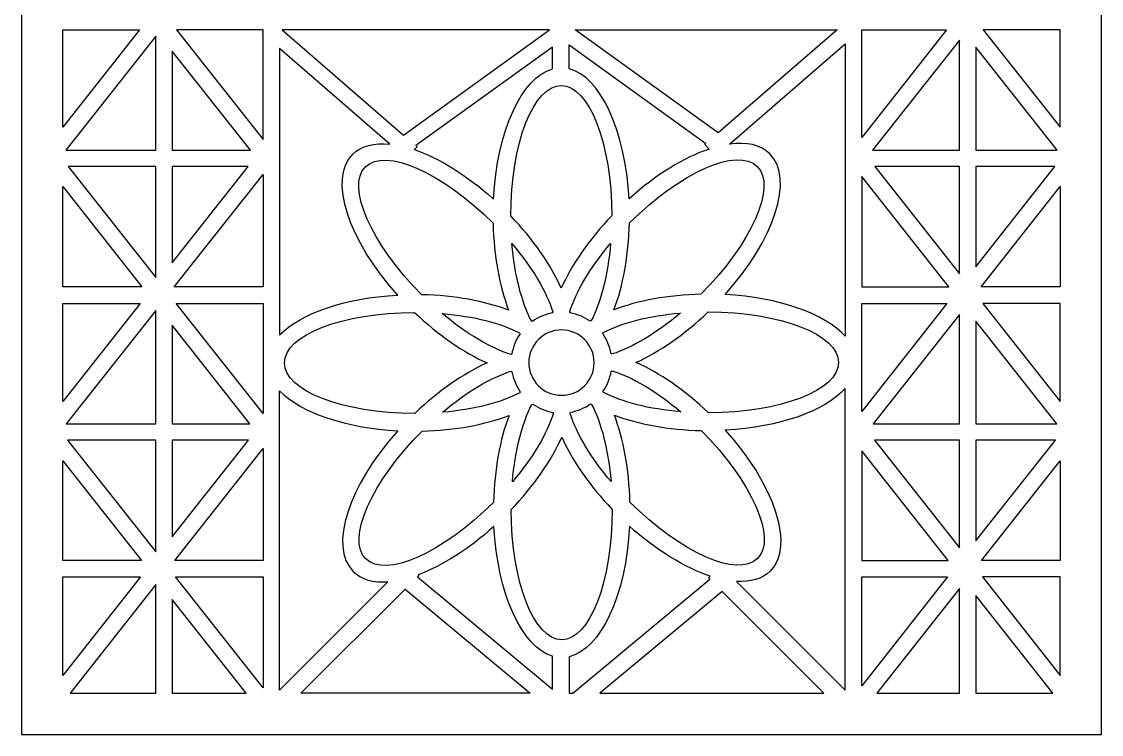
# Model space of a CAD drawing. Header units: centimetres. Extents: x -20.7 to -16.1, y -9 to 9.
# Drawn here: x -20.749 to -16.085, y -9 to -5.922 of the extents above; entities that cross this region are included whole.
import ezdxf

# ---------------------------------------------------------------- set-up
doc = ezdxf.new("R2010")
doc.units = ezdxf.units.CM
doc.header["$MEASUREMENT"] = 0
doc.layers.add('layer 1', color=7, linetype='Continuous')

msp = doc.modelspace()

# ---------------------------------------------------------------- linework, layer by layer
at = {"layer": 'layer 1', "color": 250}
for points, knots in [([(-16.08508, 9.00077), (-16.08508, 9.00077), (-16.08508, -9.00021), (-16.08508, -9.00021), (-16.08508, -9.00021), (-16.08508, -9.00021), (-20.7487, -9.00021), (-20.7487, -9.00021), (-20.7487, -9.00021), (-20.7487, -9.00021), (-20.7487, 9.00077), (-20.7487, 9.00077), (-20.7487, 9.00077), (-20.7487, 9.00077), (-16.08508, 9.00077), (-16.08508, 9.00077)], [0, 0, 0, 0, 0.2, 0.2, 0.2, 0.2, 0.4, 0.4, 0.4, 0.4, 0.6, 0.6, 0.6, 0.6, 1, 1, 1, 1]), ([(-20.23877, -5.95747), (-20.23877, -5.95747), (-20.57047, -5.95747), (-20.57047, -5.95747), (-20.57047, -5.95747), (-20.57047, -5.95747), (-20.57047, -6.37792), (-20.57047, -6.37792), (-20.57047, -6.37792), (-20.57047, -6.37792), (-20.23877, -5.95747), (-20.23877, -5.95747)], [0, 0, 0, 0, 0.25, 0.25, 0.25, 0.25, 0.5, 0.5, 0.5, 0.5, 1, 1, 1, 1]), ([(-19.70821, -5.9745), (-19.70821, -5.9745), (-19.70608, -5.97635), (-19.70608, -5.97635), (-19.70608, -5.97635), (-19.70608, -5.97635), (-19.70608, -6.43087), (-19.70608, -6.43087), (-19.70608, -6.43087), (-19.70608, -6.43087), (-20.07956, -5.95747), (-20.07956, -5.95747), (-20.07956, -5.95747), (-20.07956, -5.95747), (-19.70608, -5.95747), (-19.70608, -5.95747), (-19.70608, -5.95747), (-19.70608, -5.95747), (-19.70608, -5.97234), (-19.70608, -5.97234), (-19.70608, -5.97234), (-19.70608, -5.97234), (-19.70821, -5.9745), (-19.70821, -5.9745)], [0, 0, 0, 0, 0.1428571, 0.1428571, 0.1428571, 0.1428571, 0.2857143, 0.2857143, 0.2857143, 0.2857143, 0.4285714, 0.4285714, 0.4285714, 0.4285714, 0.5714286, 0.5714286, 0.5714286, 0.5714286, 0.7142857, 0.7142857, 0.7142857, 0.7142857, 1, 1, 1, 1]), ([(-18.46835, -5.95747), (-18.46835, -5.95747), (-19.09892, -6.41161), (-19.09892, -6.41161), (-19.09892, -6.41161), (-19.09892, -6.41161), (-19.62358, -5.95747), (-19.62358, -5.95747), (-19.62358, -5.95747), (-19.62358, -5.95747), (-18.46835, -5.95747), (-18.46835, -5.95747)], [0, 0, 0, 0, 0.25, 0.25, 0.25, 0.25, 0.5, 0.5, 0.5, 0.5, 1, 1, 1, 1]), ([(-18.35852, -5.95747), (-18.35852, -5.95747), (-17.74026, -6.40274), (-17.74026, -6.40274), (-17.74026, -6.40274), (-17.74026, -6.40274), (-17.22585, -5.95747), (-17.22585, -5.95747), (-17.22585, -5.95747), (-17.22585, -5.95747), (-18.35852, -5.95747), (-18.35852, -5.95747)], [0, 0, 0, 0, 0.25, 0.25, 0.25, 0.25, 0.5, 0.5, 0.5, 0.5, 1, 1, 1, 1]), ([(-17.12045, -6.42167), (-17.12045, -6.42167), (-16.75422, -5.95747), (-16.75422, -5.95747), (-16.75422, -5.95747), (-16.75422, -5.95747), (-17.11663, -5.95747), (-17.11663, -5.95747), (-17.11663, -5.95747), (-17.11663, -5.95747), (-17.12045, -5.95747), (-17.12045, -5.95747), (-17.12045, -5.95747), (-17.12045, -5.95747), (-17.12045, -6.42167), (-17.12045, -6.42167)], [0, 0, 0, 0, 0.2, 0.2, 0.2, 0.2, 0.4, 0.4, 0.4, 0.4, 0.6, 0.6, 0.6, 0.6, 1, 1, 1, 1]), ([(-16.26331, -6.37792), (-16.26331, -6.37792), (-16.59502, -5.95747), (-16.59502, -5.95747), (-16.59502, -5.95747), (-16.59502, -5.95747), (-16.26331, -5.95747), (-16.26331, -5.95747), (-16.26331, -5.95747), (-16.26331, -5.95747), (-16.26331, -6.37792), (-16.26331, -6.37792)], [0, 0, 0, 0, 0.25, 0.25, 0.25, 0.25, 0.5, 0.5, 0.5, 0.5, 1, 1, 1, 1]), ([(-20.16947, -5.98474), (-20.16947, -5.98474), (-20.16947, -6.4769), (-20.16947, -6.4769), (-20.16947, -6.4769), (-20.16947, -6.4769), (-20.55776, -6.4769), (-20.55776, -6.4769), (-20.55776, -6.4769), (-20.55776, -6.4769), (-20.16947, -5.98474), (-20.16947, -5.98474)], [0, 0, 0, 0, 0.25, 0.25, 0.25, 0.25, 0.5, 0.5, 0.5, 0.5, 1, 1, 1, 1]), ([(-16.69849, -6.00193), (-16.69849, -6.00193), (-16.69849, -6.4769), (-16.69849, -6.4769), (-16.69849, -6.4769), (-16.69849, -6.4769), (-17.07321, -6.4769), (-17.07321, -6.4769), (-17.07321, -6.4769), (-17.07321, -6.4769), (-16.69849, -6.00193), (-16.69849, -6.00193)], [0, 0, 0, 0, 0.25, 0.25, 0.25, 0.25, 0.5, 0.5, 0.5, 0.5, 1, 1, 1, 1]), ([(-20.09818, -6.4769), (-20.09818, -6.4769), (-20.09818, -6.04896), (-20.09818, -6.04896), (-20.09818, -6.04896), (-20.09818, -6.04896), (-19.76057, -6.4769), (-19.76057, -6.4769), (-19.76057, -6.4769), (-19.76057, -6.4769), (-20.09818, -6.4769), (-20.09818, -6.4769)], [0, 0, 0, 0, 0.25, 0.25, 0.25, 0.25, 0.5, 0.5, 0.5, 0.5, 1, 1, 1, 1]), ([(-19.63479, -6.03806), (-19.63479, -6.03806), (-19.15807, -6.4507), (-19.15807, -6.4507), (-19.15807, -6.4507), (-19.22522, -6.44394), (-19.28118, -6.45771), (-19.31831, -6.49484), (-19.31831, -6.49484), (-19.42542, -6.60195), (-19.33823, -6.86564), (-19.1243, -7.103), (-19.1243, -7.103), (-19.35254, -7.11501), (-19.54431, -7.18239), (-19.63479, -7.27526), (-19.63479, -7.27526), (-19.63479, -7.27526), (-19.63479, -6.03806), (-19.63479, -6.03806)], [0, 0, 0, 0, 0.1666667, 0.1666667, 0.1666667, 0.1666667, 0.3333333, 0.3333333, 0.3333333, 0.3333333, 0.5, 0.5, 0.5, 0.5, 0.6666667, 0.6666667, 0.6666667, 0.6666667, 1, 1, 1, 1]), ([(-19.04617, -6.45727), (-19.04617, -6.45727), (-18.4553, -6.03172), (-18.4553, -6.03172), (-18.4553, -6.03172), (-18.4553, -6.03172), (-18.4553, -6.12612), (-18.4553, -6.12612), (-18.4553, -6.12612), (-18.58953, -6.16295), (-18.69565, -6.39575), (-18.71083, -6.68823), (-18.71083, -6.68823), (-18.82573, -6.58481), (-18.94676, -6.51109), (-19.05318, -6.47474), (-19.05318, -6.47474), (-19.05318, -6.47474), (-19.04068, -6.46203), (-19.04068, -6.46203), (-19.04068, -6.46203), (-19.04068, -6.46203), (-19.04617, -6.45727), (-19.04617, -6.45727)], [0, 0, 0, 0, 0.1428571, 0.1428571, 0.1428571, 0.1428571, 0.2857143, 0.2857143, 0.2857143, 0.2857143, 0.4285714, 0.4285714, 0.4285714, 0.4285714, 0.5714286, 0.5714286, 0.5714286, 0.5714286, 0.7142857, 0.7142857, 0.7142857, 0.7142857, 1, 1, 1, 1]), ([(-17.79301, -6.4484), (-17.79301, -6.4484), (-18.38401, -6.02276), (-18.38401, -6.02276), (-18.38401, -6.02276), (-18.38401, -6.02276), (-18.38401, -6.12523), (-18.38401, -6.12523), (-18.38401, -6.12523), (-18.24834, -6.15904), (-18.14067, -6.39284), (-18.12518, -6.6873), (-18.12518, -6.6873), (-18.00916, -6.58274), (-17.88686, -6.50847), (-17.77962, -6.47236), (-17.77962, -6.47236), (-17.77962, -6.47236), (-17.79851, -6.45316), (-17.79851, -6.45316), (-17.79851, -6.45316), (-17.79851, -6.45316), (-17.79301, -6.4484), (-17.79301, -6.4484)], [0, 0, 0, 0, 0.1428571, 0.1428571, 0.1428571, 0.1428571, 0.2857143, 0.2857143, 0.2857143, 0.2857143, 0.4285714, 0.4285714, 0.4285714, 0.4285714, 0.5714286, 0.5714286, 0.5714286, 0.5714286, 0.7142857, 0.7142857, 0.7142857, 0.7142857, 1, 1, 1, 1]), ([(-17.19174, -6.01823), (-17.19174, -6.01823), (-17.69158, -6.45089), (-17.69158, -6.45089), (-17.69158, -6.45089), (-17.61807, -6.44058), (-17.55676, -6.45355), (-17.51702, -6.4933), (-17.51702, -6.4933), (-17.41001, -6.6003), (-17.49693, -6.86359), (-17.7104, -7.10077), (-17.7104, -7.10077), (-17.47547, -7.11297), (-17.27903, -7.18384), (-17.19174, -7.28082), (-17.19174, -7.28082), (-17.19174, -7.28082), (-17.19174, -6.01823), (-17.19174, -6.01823)], [0, 0, 0, 0, 0.1666667, 0.1666667, 0.1666667, 0.1666667, 0.3333333, 0.3333333, 0.3333333, 0.3333333, 0.5, 0.5, 0.5, 0.5, 0.6666667, 0.6666667, 0.6666667, 0.6666667, 1, 1, 1, 1]), ([(-16.6272, -6.4769), (-16.6272, -6.4769), (-16.6272, -6.03177), (-16.6272, -6.03177), (-16.6272, -6.03177), (-16.6272, -6.03177), (-16.27603, -6.4769), (-16.27603, -6.4769), (-16.27603, -6.4769), (-16.27603, -6.4769), (-16.6272, -6.4769), (-16.6272, -6.4769)], [0, 0, 0, 0, 0.25, 0.25, 0.25, 0.25, 0.5, 0.5, 0.5, 0.5, 1, 1, 1, 1]), ([(-18.63598, -6.76084), (-18.53776, -6.86347), (-18.46322, -6.97263), (-18.41799, -7.07304), (-18.41799, -7.07304), (-18.37295, -6.97243), (-18.2984, -6.86293), (-18.19999, -6.75996), (-18.19999, -6.75996), (-18.20012, -6.44946), (-18.29769, -6.19776), (-18.41798, -6.19776), (-18.41798, -6.19776), (-18.53836, -6.19776), (-18.63598, -6.44979), (-18.63598, -6.76058), (-18.63598, -6.76058), (-18.63598, -6.76058), (-18.63598, -6.76084), (-18.63598, -6.76084)], [0, 0, 0, 0, 0.1666667, 0.1666667, 0.1666667, 0.1666667, 0.3333333, 0.3333333, 0.3333333, 0.3333333, 0.5, 0.5, 0.5, 0.5, 0.6666667, 0.6666667, 0.6666667, 0.6666667, 1, 1, 1, 1]), ([(-19.02002, -7.10141), (-18.87801, -7.10454), (-18.74811, -7.12902), (-18.64513, -7.16804), (-18.64513, -7.16804), (-18.68442, -7.06504), (-18.70913, -6.9349), (-18.71236, -6.7925), (-18.71236, -6.7925), (-18.93201, -6.57304), (-19.17898, -6.46405), (-19.26404, -6.54911), (-19.26404, -6.54911), (-19.34916, -6.63422), (-19.23997, -6.88147), (-19.02021, -7.10123), (-19.02021, -7.10123), (-19.02021, -7.10123), (-19.02002, -7.10141), (-19.02002, -7.10141)], [0, 0, 0, 0, 0.1666667, 0.1666667, 0.1666667, 0.1666667, 0.3333333, 0.3333333, 0.3333333, 0.3333333, 0.5, 0.5, 0.5, 0.5, 0.6666667, 0.6666667, 0.6666667, 0.6666667, 1, 1, 1, 1]), ([(-18.12359, -6.79158), (-18.12672, -6.9336), (-18.15119, -7.06349), (-18.19021, -7.16647), (-18.19021, -7.16647), (-18.08721, -7.12718), (-17.95708, -7.10247), (-17.81468, -7.09925), (-17.81468, -7.09925), (-17.59522, -6.8796), (-17.48623, -6.63263), (-17.57129, -6.54757), (-17.57129, -6.54757), (-17.6564, -6.46245), (-17.90365, -6.57164), (-18.12341, -6.7914), (-18.12341, -6.7914), (-18.12341, -6.7914), (-18.12359, -6.79158), (-18.12359, -6.79158)], [0, 0, 0, 0, 0.1666667, 0.1666667, 0.1666667, 0.1666667, 0.3333333, 0.3333333, 0.3333333, 0.3333333, 0.5, 0.5, 0.5, 0.5, 0.6666667, 0.6666667, 0.6666667, 0.6666667, 1, 1, 1, 1]), ([(-20.16947, -6.54819), (-20.16947, -6.54819), (-20.16947, -7.02766), (-20.16947, -7.02766), (-20.16947, -7.02766), (-20.16947, -7.02766), (-20.54774, -6.54819), (-20.54774, -6.54819), (-20.54774, -6.54819), (-20.54774, -6.54819), (-20.16947, -6.54819), (-20.16947, -6.54819)], [0, 0, 0, 0, 0.25, 0.25, 0.25, 0.25, 0.5, 0.5, 0.5, 0.5, 1, 1, 1, 1]), ([(-20.09818, -6.96344), (-20.09818, -6.96344), (-20.09818, -6.54819), (-20.09818, -6.54819), (-20.09818, -6.54819), (-20.09818, -6.54819), (-19.77058, -6.54819), (-19.77058, -6.54819), (-19.77058, -6.54819), (-19.77058, -6.54819), (-20.09818, -6.96344), (-20.09818, -6.96344)], [0, 0, 0, 0, 0.25, 0.25, 0.25, 0.25, 0.5, 0.5, 0.5, 0.5, 1, 1, 1, 1]), ([(-16.69849, -6.54819), (-16.69849, -6.54819), (-16.69849, -7.01047), (-16.69849, -7.01047), (-16.69849, -7.01047), (-16.69849, -7.01047), (-17.0632, -6.54819), (-17.0632, -6.54819), (-17.0632, -6.54819), (-17.0632, -6.54819), (-16.69849, -6.54819), (-16.69849, -6.54819)], [0, 0, 0, 0, 0.25, 0.25, 0.25, 0.25, 0.5, 0.5, 0.5, 0.5, 1, 1, 1, 1]), ([(-16.6272, -6.98063), (-16.6272, -6.98063), (-16.6272, -6.54819), (-16.6272, -6.54819), (-16.6272, -6.54819), (-16.6272, -6.54819), (-16.28604, -6.54819), (-16.28604, -6.54819), (-16.28604, -6.54819), (-16.28604, -6.54819), (-16.6272, -6.98063), (-16.6272, -6.98063)], [0, 0, 0, 0, 0.25, 0.25, 0.25, 0.25, 0.5, 0.5, 0.5, 0.5, 1, 1, 1, 1]), ([(-20.08957, -7.06763), (-20.08957, -7.06763), (-19.70608, -7.06763), (-19.70608, -7.06763), (-19.70608, -7.06763), (-19.70608, -7.06763), (-19.70608, -6.58153), (-19.70608, -6.58153), (-19.70608, -6.58153), (-19.70608, -6.58153), (-20.08957, -7.06763), (-20.08957, -7.06763)], [0, 0, 0, 0, 0.25, 0.25, 0.25, 0.25, 0.5, 0.5, 0.5, 0.5, 1, 1, 1, 1]), ([(-17.12045, -6.59073), (-17.12045, -6.59073), (-16.74421, -7.06763), (-16.74421, -7.06763), (-16.74421, -7.06763), (-16.74421, -7.06763), (-17.12045, -7.06763), (-17.12045, -7.06763), (-17.12045, -7.06763), (-17.12045, -7.06763), (-17.12045, -6.59073), (-17.12045, -6.59073)], [0, 0, 0, 0, 0.25, 0.25, 0.25, 0.25, 0.5, 0.5, 0.5, 0.5, 1, 1, 1, 1]), ([(-20.57047, -7.06763), (-20.57047, -7.06763), (-20.22875, -7.06763), (-20.22875, -7.06763), (-20.22875, -7.06763), (-20.22875, -7.06763), (-20.57047, -6.63448), (-20.57047, -6.63448), (-20.57047, -6.63448), (-20.57047, -6.63448), (-20.57047, -7.06763), (-20.57047, -7.06763)], [0, 0, 0, 0, 0.25, 0.25, 0.25, 0.25, 0.5, 0.5, 0.5, 0.5, 1, 1, 1, 1]), ([(-16.26331, -6.63448), (-16.26331, -6.63448), (-16.60503, -7.06763), (-16.60503, -7.06763), (-16.60503, -7.06763), (-16.60503, -7.06763), (-16.26331, -7.06763), (-16.26331, -7.06763), (-16.26331, -7.06763), (-16.26331, -7.06763), (-16.26331, -6.63448), (-16.26331, -6.63448)], [0, 0, 0, 0, 0.25, 0.25, 0.25, 0.25, 0.5, 0.5, 0.5, 0.5, 1, 1, 1, 1]), ([(-18.54276, -7.21691), (-18.51722, -7.19879), (-18.48761, -7.18604), (-18.45558, -7.1803), (-18.45558, -7.1803), (-18.45519, -7.17872), (-18.4548, -7.17713), (-18.45439, -7.17554), (-18.45439, -7.17554), (-18.48133, -7.08949), (-18.543, -6.98491), (-18.63097, -6.88086), (-18.63097, -6.88086), (-18.61949, -7.01699), (-18.58891, -7.13472), (-18.54686, -7.21446), (-18.54686, -7.21446), (-18.54548, -7.21527), (-18.54412, -7.21609), (-18.54276, -7.21691)], [0, 0, 0, 0, 0.1666667, 0.1666667, 0.1666667, 0.1666667, 0.3333333, 0.3333333, 0.3333333, 0.3333333, 0.5, 0.5, 0.5, 0.5, 0.6666667, 0.6666667, 0.6666667, 0.6666667, 1, 1, 1, 1]), ([(-18.38016, -7.17997), (-18.34807, -7.18543), (-18.31836, -7.1979), (-18.29268, -7.21576), (-18.29268, -7.21576), (-18.29127, -7.2149), (-18.28985, -7.21405), (-18.28842, -7.2132), (-18.28842, -7.2132), (-18.24663, -7.13331), (-18.21629, -7.01576), (-18.20492, -6.87999), (-18.20492, -6.87999), (-18.29306, -6.98437), (-18.35469, -7.08924), (-18.38133, -7.17535), (-18.38133, -7.17535), (-18.38093, -7.1769), (-18.38054, -7.17844), (-18.38016, -7.17997)], [0, 0, 0, 0, 0.1666667, 0.1666667, 0.1666667, 0.1666667, 0.3333333, 0.3333333, 0.3333333, 0.3333333, 0.5, 0.5, 0.5, 0.5, 0.6666667, 0.6666667, 0.6666667, 0.6666667, 1, 1, 1, 1]), ([(-20.23662, -7.13892), (-20.23662, -7.13892), (-20.57047, -7.13892), (-20.57047, -7.13892), (-20.57047, -7.13892), (-20.57047, -7.13892), (-20.57047, -7.56209), (-20.57047, -7.56209), (-20.57047, -7.56209), (-20.57047, -7.56209), (-20.23662, -7.13892), (-20.23662, -7.13892)], [0, 0, 0, 0, 0.25, 0.25, 0.25, 0.25, 0.5, 0.5, 0.5, 0.5, 1, 1, 1, 1]), ([(-20.16947, -7.1689), (-20.16947, -7.1689), (-20.16947, -7.65835), (-20.16947, -7.65835), (-20.16947, -7.65835), (-20.16947, -7.65835), (-20.55561, -7.65835), (-20.55561, -7.65835), (-20.55561, -7.65835), (-20.55561, -7.65835), (-20.16947, -7.1689), (-20.16947, -7.1689)], [0, 0, 0, 0, 0.25, 0.25, 0.25, 0.25, 0.5, 0.5, 0.5, 0.5, 1, 1, 1, 1]), ([(-19.70608, -7.13892), (-19.70608, -7.13892), (-20.0817, -7.13892), (-20.0817, -7.13892), (-20.0817, -7.13892), (-20.0817, -7.13892), (-19.70608, -7.61504), (-19.70608, -7.61504), (-19.70608, -7.61504), (-19.70608, -7.61504), (-19.70608, -7.13892), (-19.70608, -7.13892)], [0, 0, 0, 0, 0.25, 0.25, 0.25, 0.25, 0.5, 0.5, 0.5, 0.5, 1, 1, 1, 1]), ([(-19.05077, -7.6138), (-18.94813, -7.51558), (-18.83897, -7.44104), (-18.73856, -7.39582), (-18.73856, -7.39582), (-18.83918, -7.35078), (-18.94867, -7.27623), (-19.05165, -7.17781), (-19.05165, -7.17781), (-19.36215, -7.17795), (-19.61385, -7.27551), (-19.61385, -7.3958), (-19.61385, -7.3958), (-19.61385, -7.51618), (-19.36181, -7.6138), (-19.05102, -7.6138), (-19.05102, -7.6138), (-19.05102, -7.6138), (-19.05077, -7.6138), (-19.05077, -7.6138)], [0, 0, 0, 0, 0.1666667, 0.1666667, 0.1666667, 0.1666667, 0.3333333, 0.3333333, 0.3333333, 0.3333333, 0.5, 0.5, 0.5, 0.5, 0.6666667, 0.6666667, 0.6666667, 0.6666667, 1, 1, 1, 1]), ([(-18.23908, -7.26885), (-18.22097, -7.29438), (-18.20823, -7.32398), (-18.20248, -7.356), (-18.20248, -7.356), (-18.20089, -7.35639), (-18.1993, -7.35678), (-18.1977, -7.35719), (-18.1977, -7.35719), (-18.11166, -7.33026), (-18.0071, -7.26861), (-17.90305, -7.18064), (-17.90305, -7.18064), (-18.03918, -7.19213), (-18.1569, -7.2227), (-18.23664, -7.26475), (-18.23664, -7.26475), (-18.23745, -7.26613), (-18.23826, -7.26749), (-18.23908, -7.26885)], [0, 0, 0, 0, 0.1666667, 0.1666667, 0.1666667, 0.1666667, 0.3333333, 0.3333333, 0.3333333, 0.3333333, 0.5, 0.5, 0.5, 0.5, 0.6666667, 0.6666667, 0.6666667, 0.6666667, 1, 1, 1, 1]), ([(-18.09521, -7.39358), (-17.9946, -7.43864), (-17.8851, -7.51321), (-17.78214, -7.61161), (-17.78214, -7.61161), (-17.47164, -7.61148), (-17.21993, -7.51392), (-17.21993, -7.39362), (-17.21993, -7.39362), (-17.21993, -7.27325), (-17.47197, -7.17563), (-17.78276, -7.17563), (-17.78276, -7.17563), (-17.78276, -7.17563), (-17.78302, -7.17563), (-17.78302, -7.17563), (-17.78302, -7.17563), (-17.88565, -7.27385), (-17.99481, -7.34837), (-18.09521, -7.39358)], [0, 0, 0, 0, 0.1666667, 0.1666667, 0.1666667, 0.1666667, 0.3333333, 0.3333333, 0.3333333, 0.3333333, 0.5, 0.5, 0.5, 0.5, 0.6666667, 0.6666667, 0.6666667, 0.6666667, 1, 1, 1, 1]), ([(-17.12045, -7.60584), (-17.12045, -7.60584), (-16.75208, -7.13892), (-16.75208, -7.13892), (-16.75208, -7.13892), (-16.75208, -7.13892), (-17.12045, -7.13892), (-17.12045, -7.13892), (-17.12045, -7.13892), (-17.12045, -7.13892), (-17.12045, -7.60584), (-17.12045, -7.60584)], [0, 0, 0, 0, 0.25, 0.25, 0.25, 0.25, 0.5, 0.5, 0.5, 0.5, 1, 1, 1, 1]), ([(-16.26331, -7.56209), (-16.26331, -7.56209), (-16.59716, -7.13892), (-16.59716, -7.13892), (-16.59716, -7.13892), (-16.59716, -7.13892), (-16.26331, -7.13892), (-16.26331, -7.13892), (-16.26331, -7.13892), (-16.26331, -7.13892), (-16.26331, -7.56209), (-16.26331, -7.56209)], [0, 0, 0, 0, 0.25, 0.25, 0.25, 0.25, 0.5, 0.5, 0.5, 0.5, 1, 1, 1, 1]), ([(-18.63164, -7.35799), (-18.62618, -7.32589), (-18.61371, -7.29618), (-18.59584, -7.2705), (-18.59584, -7.2705), (-18.5967, -7.26909), (-18.59755, -7.26767), (-18.5984, -7.26625), (-18.5984, -7.26625), (-18.67829, -7.22445), (-18.79585, -7.19412), (-18.93162, -7.18275), (-18.93162, -7.18275), (-18.82724, -7.27088), (-18.72237, -7.33251), (-18.63626, -7.35916), (-18.63626, -7.35916), (-18.63471, -7.35876), (-18.63317, -7.35837), (-18.63164, -7.35799)], [0, 0, 0, 0, 0.1666667, 0.1666667, 0.1666667, 0.1666667, 0.3333333, 0.3333333, 0.3333333, 0.3333333, 0.5, 0.5, 0.5, 0.5, 0.6666667, 0.6666667, 0.6666667, 0.6666667, 1, 1, 1, 1]), ([(-16.69849, -7.18609), (-16.69849, -7.18609), (-16.69849, -7.65835), (-16.69849, -7.65835), (-16.69849, -7.65835), (-16.69849, -7.65835), (-17.07107, -7.65835), (-17.07107, -7.65835), (-17.07107, -7.65835), (-17.07107, -7.65835), (-16.69849, -7.18609), (-16.69849, -7.18609)], [0, 0, 0, 0, 0.25, 0.25, 0.25, 0.25, 0.5, 0.5, 0.5, 0.5, 1, 1, 1, 1]), ([(-16.6272, -7.65835), (-16.6272, -7.65835), (-16.6272, -7.21594), (-16.6272, -7.21594), (-16.6272, -7.21594), (-16.6272, -7.21594), (-16.27817, -7.65835), (-16.27817, -7.65835), (-16.27817, -7.65835), (-16.27817, -7.65835), (-16.6272, -7.65835), (-16.6272, -7.65835)], [0, 0, 0, 0, 0.25, 0.25, 0.25, 0.25, 0.5, 0.5, 0.5, 0.5, 1, 1, 1, 1]), ([(-20.09818, -7.65835), (-20.09818, -7.65835), (-20.09818, -7.23313), (-20.09818, -7.23313), (-20.09818, -7.23313), (-20.09818, -7.23313), (-19.76271, -7.65835), (-19.76271, -7.65835), (-19.76271, -7.65835), (-19.76271, -7.65835), (-20.09818, -7.65835), (-20.09818, -7.65835)], [0, 0, 0, 0, 0.25, 0.25, 0.25, 0.25, 0.5, 0.5, 0.5, 0.5, 1, 1, 1, 1]), ([(-18.2758, -7.39471), (-18.2758, -7.47263), (-18.33898, -7.53581), (-18.41689, -7.53581), (-18.41689, -7.53581), (-18.4948, -7.53581), (-18.55799, -7.47263), (-18.55799, -7.39471), (-18.55799, -7.39471), (-18.55799, -7.3168), (-18.4948, -7.25362), (-18.41689, -7.25362), (-18.41689, -7.25362), (-18.33898, -7.25362), (-18.2758, -7.3168), (-18.2758, -7.39471)], [0, 0, 0, 0, 0.2, 0.2, 0.2, 0.2, 0.4, 0.4, 0.4, 0.4, 0.6, 0.6, 0.6, 0.6, 1, 1, 1, 1]), ([(-18.5947, -7.52058), (-18.61282, -7.49504), (-18.62557, -7.46543), (-18.63131, -7.43339), (-18.63131, -7.43339), (-18.63289, -7.43301), (-18.63447, -7.43261), (-18.63605, -7.43221), (-18.63605, -7.43221), (-18.7221, -7.45914), (-18.82669, -7.52082), (-18.93074, -7.6088), (-18.93074, -7.6088), (-18.79461, -7.59731), (-18.67688, -7.56673), (-18.59715, -7.52468), (-18.59715, -7.52468), (-18.59634, -7.5233), (-18.59552, -7.52194), (-18.5947, -7.52058)], [0, 0, 0, 0, 0.1666667, 0.1666667, 0.1666667, 0.1666667, 0.3333333, 0.3333333, 0.3333333, 0.3333333, 0.5, 0.5, 0.5, 0.5, 0.6666667, 0.6666667, 0.6666667, 0.6666667, 1, 1, 1, 1]), ([(-18.20214, -7.43141), (-18.20759, -7.46351), (-18.22006, -7.49322), (-18.23792, -7.51891), (-18.23792, -7.51891), (-18.23706, -7.52032), (-18.23621, -7.52175), (-18.23536, -7.52318), (-18.23536, -7.52318), (-18.15547, -7.56498), (-18.03793, -7.59533), (-17.90216, -7.60669), (-17.90216, -7.60669), (-18.00655, -7.51855), (-18.11143, -7.4569), (-18.19756, -7.43025), (-18.19756, -7.43025), (-18.19909, -7.43065), (-18.20062, -7.43103), (-18.20214, -7.43141)], [0, 0, 0, 0, 0.1666667, 0.1666667, 0.1666667, 0.1666667, 0.3333333, 0.3333333, 0.3333333, 0.3333333, 0.5, 0.5, 0.5, 0.5, 0.6666667, 0.6666667, 0.6666667, 0.6666667, 1, 1, 1, 1]), ([(-17.19174, -8.80904), (-17.19174, -8.80904), (-17.6608, -8.33989), (-17.6608, -8.33989), (-17.6608, -8.33989), (-17.60028, -8.34328), (-17.54982, -8.32894), (-17.51547, -8.29459), (-17.51547, -8.29459), (-17.40836, -8.18748), (-17.49555, -7.92379), (-17.70948, -7.68643), (-17.70948, -7.68643), (-17.47496, -7.67409), (-17.27892, -7.60328), (-17.19174, -7.50643), (-17.19174, -7.50643), (-17.19174, -7.50643), (-17.19174, -8.80904), (-17.19174, -8.80904)], [0, 0, 0, 0, 0.1666667, 0.1666667, 0.1666667, 0.1666667, 0.3333333, 0.3333333, 0.3333333, 0.3333333, 0.5, 0.5, 0.5, 0.5, 0.6666667, 0.6666667, 0.6666667, 0.6666667, 1, 1, 1, 1]), ([(-19.63479, -8.8096), (-19.63479, -8.8096), (-19.16638, -8.34111), (-19.16638, -8.34111), (-19.16638, -8.34111), (-19.22915, -8.3456), (-19.28147, -8.33143), (-19.31677, -8.29613), (-19.31677, -8.29613), (-19.42378, -8.18913), (-19.33686, -7.92584), (-19.12338, -7.68866), (-19.12338, -7.68866), (-19.35202, -7.67678), (-19.54419, -7.60934), (-19.63479, -7.51635), (-19.63479, -7.51635), (-19.63479, -7.51635), (-19.63479, -8.8096), (-19.63479, -8.8096)], [0, 0, 0, 0, 0.1666667, 0.1666667, 0.1666667, 0.1666667, 0.3333333, 0.3333333, 0.3333333, 0.3333333, 0.5, 0.5, 0.5, 0.5, 0.6666667, 0.6666667, 0.6666667, 0.6666667, 1, 1, 1, 1]), ([(-18.45362, -7.60946), (-18.48571, -7.60401), (-18.51542, -7.59153), (-18.5411, -7.57367), (-18.5411, -7.57367), (-18.54251, -7.57453), (-18.54393, -7.57539), (-18.54537, -7.57624), (-18.54537, -7.57624), (-18.58716, -7.65613), (-18.61749, -7.77368), (-18.62886, -7.90944), (-18.62886, -7.90944), (-18.54072, -7.80506), (-18.4791, -7.70019), (-18.45245, -7.61408), (-18.45245, -7.61408), (-18.45285, -7.61253), (-18.45324, -7.61099), (-18.45362, -7.60946)], [0, 0, 0, 0, 0.1666667, 0.1666667, 0.1666667, 0.1666667, 0.3333333, 0.3333333, 0.3333333, 0.3333333, 0.5, 0.5, 0.5, 0.5, 0.6666667, 0.6666667, 0.6666667, 0.6666667, 1, 1, 1, 1]), ([(-18.29094, -7.57246), (-18.31649, -7.5906), (-18.34612, -7.60337), (-18.37819, -7.60913), (-18.37819, -7.60913), (-18.37857, -7.61072), (-18.37897, -7.61232), (-18.37938, -7.61392), (-18.37938, -7.61392), (-18.35244, -7.69996), (-18.29077, -7.80453), (-18.2028, -7.90857), (-18.2028, -7.90857), (-18.2143, -7.77236), (-18.2449, -7.65457), (-18.28699, -7.57482), (-18.28699, -7.57482), (-18.28831, -7.57404), (-18.28963, -7.57325), (-18.29094, -7.57246)], [0, 0, 0, 0, 0.1666667, 0.1666667, 0.1666667, 0.1666667, 0.3333333, 0.3333333, 0.3333333, 0.3333333, 0.5, 0.5, 0.5, 0.5, 0.6666667, 0.6666667, 0.6666667, 0.6666667, 1, 1, 1, 1]), ([(-18.71019, -7.99785), (-18.70707, -7.85583), (-18.68259, -7.72594), (-18.64357, -7.62296), (-18.64357, -7.62296), (-18.74657, -7.66224), (-18.87671, -7.68695), (-19.0191, -7.69018), (-19.0191, -7.69018), (-19.23857, -7.90983), (-19.34756, -8.1568), (-19.2625, -8.24186), (-19.2625, -8.24186), (-19.17738, -8.32698), (-18.93014, -8.21779), (-18.71038, -7.99803), (-18.71038, -7.99803), (-18.71038, -7.99803), (-18.71019, -7.99785), (-18.71019, -7.99785)], [0, 0, 0, 0, 0.1666667, 0.1666667, 0.1666667, 0.1666667, 0.3333333, 0.3333333, 0.3333333, 0.3333333, 0.5, 0.5, 0.5, 0.5, 0.6666667, 0.6666667, 0.6666667, 0.6666667, 1, 1, 1, 1]), ([(-17.81376, -7.68802), (-17.95581, -7.68489), (-18.08569, -7.66039), (-18.18864, -7.62134), (-18.18864, -7.62134), (-18.14935, -7.72436), (-18.12465, -7.85453), (-18.12142, -7.99692), (-18.12142, -7.99692), (-17.90177, -8.21639), (-17.6548, -8.32538), (-17.56974, -8.24032), (-17.56974, -8.24032), (-17.48463, -8.1552), (-17.59382, -7.90796), (-17.81358, -7.6882), (-17.81358, -7.6882), (-17.81358, -7.6882), (-17.81376, -7.68802), (-17.81376, -7.68802)], [0, 0, 0, 0, 0.1666667, 0.1666667, 0.1666667, 0.1666667, 0.3333333, 0.3333333, 0.3333333, 0.3333333, 0.5, 0.5, 0.5, 0.5, 0.6666667, 0.6666667, 0.6666667, 0.6666667, 1, 1, 1, 1]), ([(-20.16947, -7.72964), (-20.16947, -7.72964), (-20.16947, -8.21183), (-20.16947, -8.21183), (-20.16947, -8.21183), (-20.16947, -8.21183), (-20.54989, -7.72964), (-20.54989, -7.72964), (-20.54989, -7.72964), (-20.54989, -7.72964), (-20.16947, -7.72964), (-20.16947, -7.72964)], [0, 0, 0, 0, 0.25, 0.25, 0.25, 0.25, 0.5, 0.5, 0.5, 0.5, 1, 1, 1, 1]), ([(-20.09818, -8.1476), (-20.09818, -8.1476), (-20.09818, -7.72964), (-20.09818, -7.72964), (-20.09818, -7.72964), (-20.09818, -7.72964), (-19.76844, -7.72964), (-19.76844, -7.72964), (-19.76844, -7.72964), (-19.76844, -7.72964), (-20.09818, -8.1476), (-20.09818, -8.1476)], [0, 0, 0, 0, 0.25, 0.25, 0.25, 0.25, 0.5, 0.5, 0.5, 0.5, 1, 1, 1, 1]), ([(-18.19781, -8.02859), (-18.29602, -7.92596), (-18.37056, -7.8168), (-18.41579, -7.71639), (-18.41579, -7.71639), (-18.46084, -7.817), (-18.53539, -7.92649), (-18.63379, -8.02946), (-18.63379, -8.02946), (-18.63366, -8.33996), (-18.5361, -8.59167), (-18.4158, -8.59167), (-18.4158, -8.59167), (-18.29543, -8.59167), (-18.19781, -8.33963), (-18.19781, -8.02884), (-18.19781, -8.02884), (-18.19781, -8.02884), (-18.19781, -8.02859), (-18.19781, -8.02859)], [0, 0, 0, 0, 0.1666667, 0.1666667, 0.1666667, 0.1666667, 0.3333333, 0.3333333, 0.3333333, 0.3333333, 0.5, 0.5, 0.5, 0.5, 0.6666667, 0.6666667, 0.6666667, 0.6666667, 1, 1, 1, 1]), ([(-16.69849, -7.72964), (-16.69849, -7.72964), (-16.69849, -8.19464), (-16.69849, -8.19464), (-16.69849, -8.19464), (-16.69849, -8.19464), (-17.06534, -7.72964), (-17.06534, -7.72964), (-17.06534, -7.72964), (-17.06534, -7.72964), (-16.69849, -7.72964), (-16.69849, -7.72964)], [0, 0, 0, 0, 0.25, 0.25, 0.25, 0.25, 0.5, 0.5, 0.5, 0.5, 1, 1, 1, 1]), ([(-16.6272, -8.16479), (-16.6272, -8.16479), (-16.6272, -7.72964), (-16.6272, -7.72964), (-16.6272, -7.72964), (-16.6272, -7.72964), (-16.2839, -7.72964), (-16.2839, -7.72964), (-16.2839, -7.72964), (-16.2839, -7.72964), (-16.6272, -8.16479), (-16.6272, -8.16479)], [0, 0, 0, 0, 0.25, 0.25, 0.25, 0.25, 0.5, 0.5, 0.5, 0.5, 1, 1, 1, 1]), ([(-20.08743, -8.24908), (-20.08743, -8.24908), (-19.70608, -8.24908), (-19.70608, -8.24908), (-19.70608, -8.24908), (-19.70608, -8.24908), (-19.70608, -7.76569), (-19.70608, -7.76569), (-19.70608, -7.76569), (-19.70608, -7.76569), (-20.08743, -8.24908), (-20.08743, -8.24908)], [0, 0, 0, 0, 0.25, 0.25, 0.25, 0.25, 0.5, 0.5, 0.5, 0.5, 1, 1, 1, 1]), ([(-17.12045, -7.7749), (-17.12045, -7.7749), (-16.74635, -8.24908), (-16.74635, -8.24908), (-16.74635, -8.24908), (-16.74635, -8.24908), (-17.12045, -8.24908), (-17.12045, -8.24908), (-17.12045, -8.24908), (-17.12045, -8.24908), (-17.12045, -7.7749), (-17.12045, -7.7749)], [0, 0, 0, 0, 0.25, 0.25, 0.25, 0.25, 0.5, 0.5, 0.5, 0.5, 1, 1, 1, 1]), ([(-20.57047, -8.24908), (-20.57047, -8.24908), (-20.23089, -8.24908), (-20.23089, -8.24908), (-20.23089, -8.24908), (-20.23089, -8.24908), (-20.57047, -7.81865), (-20.57047, -7.81865), (-20.57047, -7.81865), (-20.57047, -7.81865), (-20.57047, -8.24908), (-20.57047, -8.24908)], [0, 0, 0, 0, 0.25, 0.25, 0.25, 0.25, 0.5, 0.5, 0.5, 0.5, 1, 1, 1, 1]), ([(-16.26331, -7.81865), (-16.26331, -7.81865), (-16.60289, -8.24908), (-16.60289, -8.24908), (-16.60289, -8.24908), (-16.60289, -8.24908), (-16.26331, -8.24908), (-16.26331, -8.24908), (-16.26331, -8.24908), (-16.26331, -8.24908), (-16.26331, -7.81865), (-16.26331, -7.81865)], [0, 0, 0, 0, 0.25, 0.25, 0.25, 0.25, 0.5, 0.5, 0.5, 0.5, 1, 1, 1, 1]), ([(-18.4553, -8.66269), (-18.4553, -8.66269), (-18.4553, -8.8052), (-18.4553, -8.8052), (-18.4553, -8.8052), (-18.4553, -8.8052), (-19.03933, -8.31918), (-19.03933, -8.31918), (-19.03933, -8.31918), (-19.03933, -8.31918), (-19.03379, -8.31364), (-19.03379, -8.31364), (-19.03379, -8.31364), (-19.03379, -8.31364), (-19.03627, -8.31073), (-19.03627, -8.31073), (-19.03627, -8.31073), (-18.93344, -8.27266), (-18.81822, -8.20092), (-18.70861, -8.10213), (-18.70861, -8.10213), (-18.69333, -8.39258), (-18.58836, -8.62399), (-18.4553, -8.66269)], [0, 0, 0, 0, 0.1428571, 0.1428571, 0.1428571, 0.1428571, 0.2857143, 0.2857143, 0.2857143, 0.2857143, 0.4285714, 0.4285714, 0.4285714, 0.4285714, 0.5714286, 0.5714286, 0.5714286, 0.5714286, 0.7142857, 0.7142857, 0.7142857, 0.7142857, 1, 1, 1, 1]), ([(-18.38401, -8.82198), (-18.38401, -8.82198), (-18.38401, -8.6647), (-18.38401, -8.6647), (-18.38401, -8.6647), (-18.24717, -8.63283), (-18.13834, -8.39768), (-18.12295, -8.1012), (-18.12295, -8.1012), (-18.00617, -8.20631), (-17.88307, -8.28071), (-17.77541, -8.31641), (-17.77541, -8.31641), (-17.77541, -8.31641), (-17.78184, -8.32397), (-17.78184, -8.32397), (-17.78184, -8.32397), (-17.78184, -8.32397), (-17.7763, -8.32951), (-17.7763, -8.32951), (-17.7763, -8.32951), (-17.7763, -8.32951), (-18.36808, -8.82198), (-18.36808, -8.82198), (-18.36808, -8.82198), (-18.36808, -8.82198), (-18.38401, -8.82198), (-18.38401, -8.82198)], [0, 0, 0, 0, 0.125, 0.125, 0.125, 0.125, 0.25, 0.25, 0.25, 0.25, 0.375, 0.375, 0.375, 0.375, 0.5, 0.5, 0.5, 0.5, 0.625, 0.625, 0.625, 0.625, 0.75, 0.75, 0.75, 0.75, 1, 1, 1, 1]), ([(-20.23448, -8.32037), (-20.23448, -8.32037), (-20.57047, -8.32037), (-20.57047, -8.32037), (-20.57047, -8.32037), (-20.57047, -8.32037), (-20.57047, -8.74625), (-20.57047, -8.74625), (-20.57047, -8.74625), (-20.57047, -8.74625), (-20.23448, -8.32037), (-20.23448, -8.32037)], [0, 0, 0, 0, 0.25, 0.25, 0.25, 0.25, 0.5, 0.5, 0.5, 0.5, 1, 1, 1, 1]), ([(-19.70608, -8.32037), (-19.70608, -8.32037), (-20.08384, -8.32037), (-20.08384, -8.32037), (-20.08384, -8.32037), (-20.08384, -8.32037), (-19.70608, -8.7992), (-19.70608, -8.7992), (-19.70608, -8.7992), (-19.70608, -8.7992), (-19.70608, -8.32037), (-19.70608, -8.32037)], [0, 0, 0, 0, 0.25, 0.25, 0.25, 0.25, 0.5, 0.5, 0.5, 0.5, 1, 1, 1, 1]), ([(-17.12045, -8.79), (-17.12045, -8.79), (-16.74994, -8.32037), (-16.74994, -8.32037), (-16.74994, -8.32037), (-16.74994, -8.32037), (-17.12045, -8.32037), (-17.12045, -8.32037), (-17.12045, -8.32037), (-17.12045, -8.32037), (-17.12045, -8.79), (-17.12045, -8.79)], [0, 0, 0, 0, 0.25, 0.25, 0.25, 0.25, 0.5, 0.5, 0.5, 0.5, 1, 1, 1, 1]), ([(-16.26331, -8.74625), (-16.26331, -8.74625), (-16.5993, -8.32037), (-16.5993, -8.32037), (-16.5993, -8.32037), (-16.5993, -8.32037), (-16.26331, -8.32037), (-16.26331, -8.32037), (-16.26331, -8.32037), (-16.26331, -8.32037), (-16.26331, -8.74625), (-16.26331, -8.74625)], [0, 0, 0, 0, 0.25, 0.25, 0.25, 0.25, 0.5, 0.5, 0.5, 0.5, 1, 1, 1, 1]), ([(-20.16947, -8.35307), (-20.16947, -8.35307), (-20.16947, -8.82198), (-20.16947, -8.82198), (-20.16947, -8.82198), (-20.16947, -8.82198), (-20.53941, -8.82198), (-20.53941, -8.82198), (-20.53941, -8.82198), (-20.53941, -8.82198), (-20.16947, -8.35307), (-20.16947, -8.35307)], [0, 0, 0, 0, 0.25, 0.25, 0.25, 0.25, 0.5, 0.5, 0.5, 0.5, 1, 1, 1, 1]), ([(-19.0925, -8.37236), (-19.0925, -8.37236), (-19.54203, -8.82198), (-19.54203, -8.82198), (-19.54203, -8.82198), (-19.54203, -8.82198), (-18.55221, -8.82198), (-18.55221, -8.82198), (-18.55221, -8.82198), (-18.55221, -8.82198), (-19.0925, -8.37236), (-19.0925, -8.37236)], [0, 0, 0, 0, 0.25, 0.25, 0.25, 0.25, 0.5, 0.5, 0.5, 0.5, 1, 1, 1, 1]), ([(-17.72313, -8.38269), (-17.72313, -8.38269), (-17.28393, -8.82198), (-17.28393, -8.82198), (-17.28393, -8.82198), (-17.28393, -8.82198), (-18.25101, -8.82198), (-18.25101, -8.82198), (-18.25101, -8.82198), (-18.25101, -8.82198), (-17.72313, -8.38269), (-17.72313, -8.38269)], [0, 0, 0, 0, 0.25, 0.25, 0.25, 0.25, 0.5, 0.5, 0.5, 0.5, 1, 1, 1, 1]), ([(-16.69849, -8.37026), (-16.69849, -8.37026), (-16.69849, -8.82198), (-16.69849, -8.82198), (-16.69849, -8.82198), (-16.69849, -8.82198), (-17.05487, -8.82198), (-17.05487, -8.82198), (-17.05487, -8.82198), (-17.05487, -8.82198), (-16.69849, -8.37026), (-16.69849, -8.37026)], [0, 0, 0, 0, 0.25, 0.25, 0.25, 0.25, 0.5, 0.5, 0.5, 0.5, 1, 1, 1, 1]), ([(-20.09818, -8.82198), (-20.09818, -8.82198), (-20.09818, -8.41729), (-20.09818, -8.41729), (-20.09818, -8.41729), (-20.09818, -8.41729), (-19.77891, -8.82198), (-19.77891, -8.82198), (-19.77891, -8.82198), (-19.77891, -8.82198), (-20.09818, -8.82198), (-20.09818, -8.82198)], [0, 0, 0, 0, 0.25, 0.25, 0.25, 0.25, 0.5, 0.5, 0.5, 0.5, 1, 1, 1, 1]), ([(-16.6272, -8.82198), (-16.6272, -8.82198), (-16.6272, -8.4001), (-16.6272, -8.4001), (-16.6272, -8.4001), (-16.6272, -8.4001), (-16.29437, -8.82198), (-16.29437, -8.82198), (-16.29437, -8.82198), (-16.29437, -8.82198), (-16.6272, -8.82198), (-16.6272, -8.82198)], [0, 0, 0, 0, 0.25, 0.25, 0.25, 0.25, 0.5, 0.5, 0.5, 0.5, 1, 1, 1, 1])]:
    msp.add_open_spline(points, degree=3, knots=knots, dxfattribs=at)

doc.saveas('drawing.dxf')
